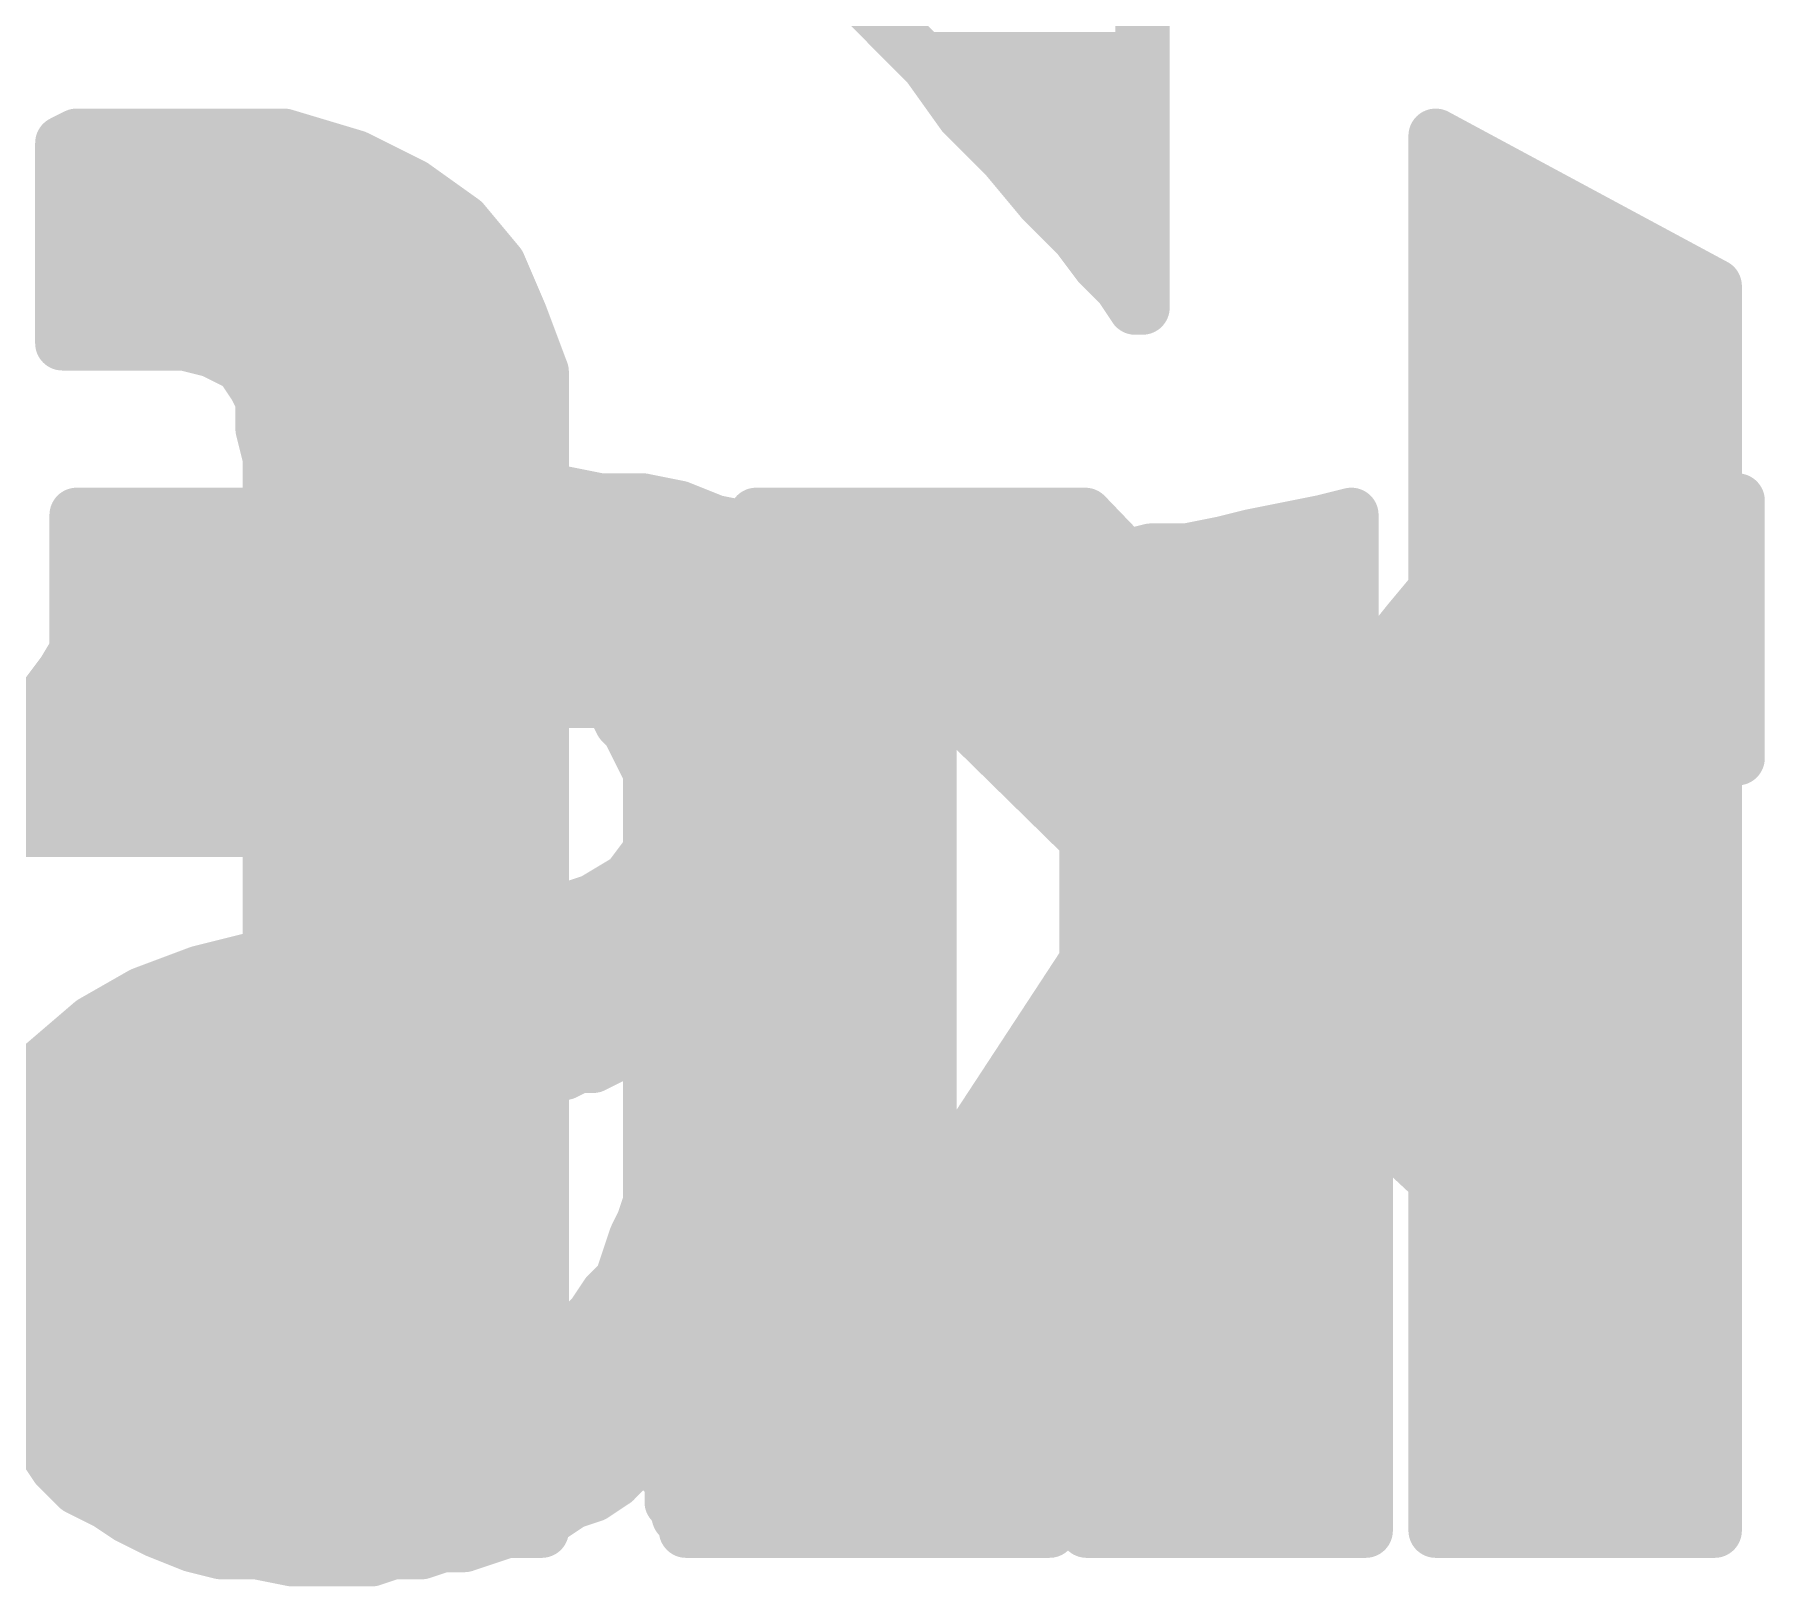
# Model space of a CAD drawing. Extents: x -41 to 66, y -21 to 32.
# Drawn here: x 10.26 to 12.672, y 20.801 to 22.971 of the extents above; entities that cross this region are included whole.
import ezdxf

# ---------------------------------------------------------------- set-up
doc = ezdxf.new("R2010")
doc.units = 0
doc.layers.add('21', color=41, linetype='CONTINUOUS')
doc.layers.add('22', color=40, linetype='CONTINUOUS')

msp = doc.modelspace()

# ---------------------------------------------------------------- linework, layer by layer
at = {"layer": '21', "const_width": 0.0762}
for points in [[(10.661, 22.309), (10.721, 22.319)], [(10.721, 22.319), (10.771, 22.329)], [(10.759, 22.3266), (11.013, 22.3266)], [(10.771, 22.329), (11.001, 22.329)], [(11.001, 22.329), (11.051, 22.319)], [(11.051, 22.319), (11.111, 22.319)], [(11.111, 22.319), (11.161, 22.309)], [(12.411, 22.309), (12.481, 22.329)], [(12.4726, 22.3266), (12.6234, 22.3266)], [(12.481, 22.329), (12.621, 22.329)], [(12.621, 22.329), (12.631, 22.319)], [(12.631, 22.319), (12.641, 22.319)], [(12.641, 22.319), (12.641, 21.959)], [(10.601, 22.289), (10.661, 22.309)], [(11.161, 22.309), (11.211, 22.289)], [(12.061, 22.289), (12.101, 22.299)], [(12.101, 22.299), (12.101, 22.029)], [(12.351, 22.289), (12.411, 22.309)], [(10.501, 22.259), (10.551, 22.279)], [(10.551, 22.279), (10.601, 22.289)], [(11.211, 22.289), (11.261, 22.279)], [(11.261, 22.279), (11.311, 22.259)], [(11.961, 22.269), (12.061, 22.289)], [(12.281, 22.249), (12.351, 22.289)], [(10.401, 22.199), (10.501, 22.259)], [(10.4867, 22.2504), (11.3225, 22.2504)], [(11.311, 22.259), (11.431, 22.169)], [(11.781, 22.239), (11.821, 22.249)], [(11.821, 22.249), (11.871, 22.249)], [(11.871, 22.249), (11.921, 22.259)], [(11.878, 22.2504), (12.101, 22.2504)], [(11.921, 22.259), (11.961, 22.269)], [(12.231, 22.209), (12.281, 22.249)], [(12.2835, 22.2504), (12.641, 22.2504)], [(11.731, 22.229), (11.781, 22.239)], [(11.731, 20.879), (11.731, 22.229)], [(10.361, 22.169), (10.401, 22.199)], [(12.181, 22.149), (12.231, 22.209)], [(10.3679, 22.1742), (11.4241, 22.1742)], [(11.731, 22.1742), (12.101, 22.1742)], [(12.202, 22.1742), (12.641, 22.1742)], [(10.331, 22.129), (10.361, 22.169)], [(11.431, 22.169), (11.461, 22.129)], [(10.301, 22.079), (10.331, 22.129)], [(11.461, 22.129), (11.481, 22.089)], [(12.141, 22.099), (12.181, 22.149)], [(10.271, 22.039), (10.301, 22.079)], [(10.3124, 22.098), (11.4765, 22.098)], [(11.481, 22.089), (11.501, 22.039)], [(11.731, 22.098), (12.101, 22.098)], [(12.101, 22.029), (12.141, 22.099)], [(12.1404, 22.098), (12.641, 22.098)], [(10.791, 22.069), (10.691, 22.019)], [(10.971, 22.069), (10.791, 22.069)], [(10.991, 22.059), (10.971, 22.069)], [(11.011, 22.059), (10.991, 22.059)], [(11.071, 22.029), (11.011, 22.059)], [(10.251, 21.979), (10.271, 22.039)], [(11.501, 22.039), (11.511, 21.989)], [(10.2653, 22.0218), (10.6966, 22.0218)], [(10.691, 22.019), (10.651, 21.979)], [(11.081, 22.009), (11.071, 22.029)], [(11.0746, 22.0218), (11.5044, 22.0218)], [(11.091, 21.999), (11.081, 22.009)], [(11.731, 22.0218), (12.641, 22.0218)], [(11.121, 21.939), (11.091, 21.999)], [(11.511, 21.989), (11.511, 21.119)], [(10.231, 21.859), (10.251, 21.979)], [(10.641, 21.959), (10.631, 21.929)], [(10.651, 21.979), (10.641, 21.959)], [(12.401, 21.959), (12.321, 21.939)], [(12.501, 21.969), (12.401, 21.959)], [(12.611, 21.969), (12.501, 21.969)], [(12.631, 21.959), (12.611, 21.969)], [(12.641, 21.959), (12.631, 21.959)], [(10.2454, 21.9456), (10.6365, 21.9456)], [(11.1177, 21.9456), (11.511, 21.9456)], [(11.121, 21.829), (11.121, 21.939)], [(11.731, 21.9456), (12.3474, 21.9456)], [(12.321, 21.939), (12.251, 21.899)], [(10.631, 21.929), (10.621, 21.909)], [(10.621, 21.909), (10.621, 21.859)], [(12.251, 21.899), (12.201, 21.839)], [(10.2327, 21.8694), (10.621, 21.8694)], [(11.121, 21.8694), (11.511, 21.8694)], [(11.731, 21.8694), (12.2263, 21.8694)], [(10.621, 21.859), (10.231, 21.859)], [(12.201, 21.839), (12.161, 21.769)], [(11.091, 21.789), (11.121, 21.829)], [(11.041, 21.759), (11.091, 21.789)], [(11.0942, 21.7932), (11.511, 21.7932)], [(11.731, 21.7932), (12.1748, 21.7932)], [(12.161, 21.769), (12.141, 21.699)], [(10.981, 21.739), (11.041, 21.759)], [(10.841, 21.709), (10.911, 21.719)], [(10.897, 21.717), (10.9115, 21.717)], [(10.911, 21.719), (10.981, 21.739)], [(10.911, 21.719), (10.961, 21.519)], [(10.961, 21.519), (10.911, 21.719)], [(10.9115, 21.717), (11.511, 21.717)], [(11.731, 21.717), (12.1461, 21.717)], [(10.661, 21.689), (10.841, 21.709)], [(12.141, 21.699), (12.121, 21.609)], [(10.491, 21.659), (10.571, 21.679)], [(10.571, 21.679), (10.661, 21.689)], [(10.741, 21.479), (10.661, 21.689)], [(10.661, 21.689), (10.741, 21.479)], [(10.411, 21.629), (10.491, 21.659)], [(10.341, 21.589), (10.411, 21.629)], [(10.4425, 21.6408), (10.6794, 21.6408)], [(10.6794, 21.6408), (10.9306, 21.6408)], [(10.9306, 21.6408), (11.511, 21.6408)], [(11.731, 21.6408), (12.1281, 21.6408)], [(12.121, 21.609), (12.121, 20.879)], [(10.271, 21.529), (10.341, 21.589)], [(10.3125, 21.5646), (10.7084, 21.5646)], [(10.7084, 21.5646), (10.9496, 21.5646)], [(10.9496, 21.5646), (11.1166, 21.5646)], [(11.081, 21.549), (11.041, 21.529)], [(11.101, 21.549), (11.081, 21.549)], [(11.121, 21.569), (11.101, 21.549)], [(11.121, 21.339), (11.121, 21.569)], [(11.121, 21.5646), (11.511, 21.5646)], [(11.731, 21.5646), (12.121, 21.5646)], [(10.231, 21.459), (10.271, 21.529)], [(11.021, 21.529), (11.001, 21.519)], [(11.041, 21.529), (11.021, 21.529)], [(10.851, 21.499), (10.821, 21.489)], [(10.891, 21.499), (10.851, 21.499)], [(10.921, 21.509), (10.891, 21.499)], [(10.941, 21.509), (10.921, 21.509)], [(10.961, 21.519), (10.941, 21.509)], [(11.001, 21.519), (10.961, 21.519)], [(10.2478, 21.4884), (10.7374, 21.4884)], [(10.741, 21.479), (10.711, 21.469)], [(10.7374, 21.4884), (10.7798, 21.4884)], [(10.761, 21.479), (10.741, 21.479)], [(10.781, 21.489), (10.761, 21.479)], [(10.821, 21.489), (10.781, 21.489)], [(11.121, 21.4884), (11.511, 21.4884)], [(11.731, 21.4884), (12.121, 21.4884)], [(10.201, 21.369), (10.231, 21.459)], [(10.691, 21.459), (10.681, 21.449)], [(10.711, 21.469), (10.691, 21.459)], [(10.641, 21.429), (10.631, 21.419)], [(10.681, 21.449), (10.641, 21.429)], [(10.2154, 21.4122), (10.6174, 21.4122)], [(10.611, 21.409), (10.581, 21.349)], [(10.631, 21.419), (10.611, 21.409)], [(11.121, 21.4122), (11.511, 21.4122)], [(11.731, 21.4122), (12.121, 21.4122)], [(10.195, 21.336), (10.581, 21.336)], [(10.581, 21.349), (10.581, 21.329)], [(11.111, 21.309), (11.121, 21.339)], [(11.12, 21.336), (11.511, 21.336)], [(11.731, 21.336), (12.121, 21.336)], [(10.581, 21.329), (10.571, 21.309)], [(10.571, 21.309), (10.571, 21.259)], [(11.101, 21.289), (11.111, 21.309)], [(11.081, 21.229), (11.101, 21.289)], [(10.1811, 21.2598), (10.571, 21.2598)], [(10.571, 21.259), (10.581, 21.229)], [(11.0913, 21.2598), (11.511, 21.2598)], [(11.731, 21.2598), (12.121, 21.2598)], [(10.581, 21.229), (10.581, 21.209)], [(11.061, 21.209), (11.081, 21.229)], [(10.581, 21.209), (10.591, 21.189)], [(10.591, 21.189), (10.601, 21.179)], [(11.041, 21.179), (11.061, 21.209)], [(10.191, 21.1836), (10.5964, 21.1836)], [(10.601, 21.179), (10.611, 21.159)], [(11.021, 21.159), (11.041, 21.179)], [(11.0441, 21.1836), (11.511, 21.1836)], [(11.731, 21.1836), (12.121, 21.1836)], [(10.611, 21.159), (10.631, 21.149)], [(10.631, 21.149), (10.641, 21.139)], [(10.641, 21.139), (10.681, 21.119)], [(10.951, 21.129), (10.991, 21.139)], [(10.991, 21.139), (11.021, 21.159)], [(10.681, 21.119), (10.701, 21.119)], [(10.701, 21.119), (10.721, 21.109)], [(10.911, 21.109), (10.951, 21.129)], [(11.511, 21.119), (11.521, 21.099)], [(10.2133, 21.1074), (10.7442, 21.1074)], [(10.721, 21.109), (10.741, 21.109)], [(10.741, 21.109), (10.761, 21.099)], [(10.761, 21.099), (10.811, 21.099)], [(10.811, 21.099), (10.861, 21.109)], [(10.853, 21.1074), (11.5168, 21.1074)], [(10.861, 21.109), (10.911, 21.109)], [(11.521, 21.099), (11.521, 21.009)], [(11.731, 21.1074), (12.121, 21.1074)], [(10.241, 21.039), (10.221, 21.069)], [(10.271, 20.999), (10.241, 21.039)], [(10.2469, 21.0312), (11.521, 21.0312)], [(11.141, 21.019), (11.121, 20.989)], [(11.141, 20.959), (11.141, 21.019)], [(11.731, 21.0312), (12.121, 21.0312)], [(10.291, 20.969), (10.271, 20.999)], [(11.521, 21.009), (11.531, 20.989)], [(10.321, 20.939), (10.291, 20.969)], [(11.091, 20.969), (11.071, 20.949)], [(11.121, 20.989), (11.091, 20.969)], [(11.531, 20.989), (11.531, 20.969)], [(11.531, 20.969), (11.541, 20.949)], [(10.305, 20.955), (11.077, 20.955)], [(11.071, 20.949), (11.041, 20.929)], [(11.151, 20.949), (11.141, 20.959)], [(11.145, 20.955), (11.538, 20.955)], [(11.151, 20.919), (11.151, 20.949)], [(11.541, 20.949), (11.541, 20.919)], [(11.731, 20.955), (12.121, 20.955)], [(10.361, 20.919), (10.321, 20.939)], [(11.041, 20.929), (11.011, 20.919)], [(10.391, 20.899), (10.361, 20.919)], [(10.431, 20.879), (10.391, 20.899)], [(10.981, 20.899), (10.861, 20.859)], [(11.011, 20.919), (10.981, 20.899)], [(11.161, 20.909), (11.151, 20.919)], [(11.161, 20.899), (11.161, 20.909)], [(11.171, 20.889), (11.161, 20.899)], [(11.541, 20.919), (11.551, 20.899)], [(11.551, 20.899), (11.561, 20.889)], [(10.481, 20.859), (10.431, 20.879)], [(10.4315, 20.8788), (10.9204, 20.8788)], [(11.171, 20.879), (11.171, 20.889)], [(11.561, 20.879), (11.171, 20.879)], [(11.561, 20.889), (11.561, 20.879)], [(12.121, 20.879), (11.731, 20.879)], [(10.521, 20.849), (10.481, 20.859)], [(10.571, 20.849), (10.521, 20.849)], [(10.621, 20.839), (10.571, 20.849)], [(10.761, 20.849), (10.731, 20.839)], [(10.801, 20.849), (10.761, 20.849)], [(10.831, 20.859), (10.801, 20.849)], [(10.861, 20.859), (10.831, 20.859)], [(10.731, 20.839), (10.621, 20.839)]]:
    msp.add_lwpolyline(points, dxfattribs=at)
at = {"layer": '21', "const_width": 0.0381}
for points in [[(10.7173, 22.3377, 1), (10.7247, 22.3003)], [(10.7241, 22.3002, 1), (10.7179, 22.3378)], [(10.759, 22.3457, 1), (10.759, 22.3076)], [(10.771, 22.3481, 1), (10.771, 22.31)], [(10.7747, 22.3103, 1), (10.7673, 22.3477)], [(11.0047, 22.3477, 1), (10.9973, 22.3103)], [(11.001, 22.31, 1), (11.001, 22.3481)], [(11.013, 22.3076, 1), (11.013, 22.3457)], [(11.051, 22.3381, 1), (11.051, 22.3)], [(11.0473, 22.3003, 1), (11.0547, 22.3377)], [(11.1147, 22.3377, 1), (11.1073, 22.3003)], [(11.111, 22.3, 1), (11.111, 22.3381)], [(12.4726, 22.3457, 1), (12.4726, 22.3076)], [(12.481, 22.3481, 1), (12.481, 22.31)], [(12.4862, 22.3107, 1), (12.4758, 22.3473)], [(12.6345, 22.3425, 1), (12.6075, 22.3155)], [(12.631, 22.3381, 1), (12.631, 22.3)], [(12.621, 22.31, 1), (12.621, 22.3481)], [(12.6601, 22.319, 1), (12.622, 22.319)], [(12.6234, 22.3076, 1), (12.6234, 22.3457)], [(12.641, 22.3, 1), (12.641, 22.3381)], [(10.6579, 22.3278, 1), (10.6641, 22.2902)], [(10.667, 22.2909, 1), (10.655, 22.3271)], [(11.1681, 22.3267, 1), (11.1539, 22.2913)], [(11.1573, 22.2903, 1), (11.1647, 22.3277)], [(12.1201, 22.299, 1), (12.082, 22.299)], [(12.1056, 22.2805, 1), (12.0964, 22.3175)], [(12.4058, 22.3273, 1), (12.4162, 22.2907)], [(12.417, 22.2909, 1), (12.405, 22.3271)], [(12.6175, 22.3055, 1), (12.6445, 22.3325)], [(10.5473, 22.2977, 1), (10.5547, 22.2603)], [(10.5581, 22.2613, 1), (10.5439, 22.2967)], [(10.595, 22.3071, 1), (10.607, 22.2709)], [(10.6047, 22.2703, 1), (10.5973, 22.3077)], [(11.2147, 22.3077, 1), (11.2073, 22.2703)], [(11.2039, 22.2713, 1), (11.2181, 22.3067)], [(11.2681, 22.2967, 1), (11.2539, 22.2613)], [(11.2573, 22.2603, 1), (11.2647, 22.2977)], [(12.0564, 22.3075, 1), (12.0656, 22.2705)], [(12.0647, 22.2703, 1), (12.0573, 22.3077)], [(12.345, 22.3071, 1), (12.357, 22.2709)], [(12.3605, 22.2725, 1), (12.3415, 22.3055)], [(10.4867, 22.2695, 1), (10.4867, 22.2314)], [(10.4939, 22.2767, 1), (10.5081, 22.2413)], [(10.5108, 22.2427, 1), (10.4912, 22.2753)], [(11.3224, 22.2742, 1), (11.2996, 22.2438)], [(11.3039, 22.2413, 1), (11.3181, 22.2767)], [(11.3225, 22.2314, 1), (11.3225, 22.2695)], [(11.821, 22.2681, 1), (11.821, 22.23)], [(11.8256, 22.2305, 1), (11.8164, 22.2675)], [(11.8673, 22.2677, 1), (11.8747, 22.2303)], [(11.878, 22.2695, 1), (11.878, 22.2314)], [(11.871, 22.23, 1), (11.871, 22.2681)], [(11.9164, 22.2775, 1), (11.9256, 22.2405)], [(11.9247, 22.2403, 1), (11.9173, 22.2777)], [(11.9573, 22.2877, 1), (11.9647, 22.2503)], [(11.9656, 22.2505, 1), (11.9564, 22.2875)], [(12.101, 22.2314, 1), (12.101, 22.2695)], [(12.2715, 22.2655, 1), (12.2905, 22.2325)], [(12.2835, 22.2695, 1), (12.2835, 22.2314)], [(12.2929, 22.2341, 1), (12.2691, 22.2639)], [(12.641, 22.2314, 1), (12.641, 22.2695)], [(11.75, 22.229, 1), (11.7119, 22.229)], [(11.7273, 22.2477, 1), (11.7347, 22.2103)], [(11.7764, 22.2575, 1), (11.7856, 22.2205)], [(11.7847, 22.2203, 1), (11.7773, 22.2577)], [(10.4124, 22.1838, 1), (10.3896, 22.2142)], [(12.2191, 22.2239, 1), (12.2429, 22.1941)], [(12.2456, 22.1968, 1), (12.2164, 22.2212)], [(10.3679, 22.1933, 1), (10.3679, 22.1552)], [(10.3912, 22.2153, 1), (10.4108, 22.1827)], [(11.4241, 22.1552, 1), (11.4241, 22.1933)], [(11.731, 22.1933, 1), (11.731, 22.1552)], [(12.101, 22.1552, 1), (12.101, 22.1933)], [(12.202, 22.1933, 1), (12.202, 22.1552)], [(12.641, 22.1552, 1), (12.641, 22.1933)], [(10.3496, 22.1842, 1), (10.3724, 22.1538)], [(10.3762, 22.1576, 1), (10.3458, 22.1804)], [(11.4462, 22.1804, 1), (11.4158, 22.1576)], [(11.4196, 22.1538, 1), (11.4424, 22.1842)], [(10.3473, 22.1192, 1), (10.3147, 22.1388)], [(11.478, 22.1375, 1), (11.444, 22.1205)], [(12.1664, 22.1612, 1), (12.1956, 22.1368)], [(12.1959, 22.1371, 1), (12.1661, 22.1609)], [(10.3158, 22.1404, 1), (10.3462, 22.1176)], [(11.4458, 22.1176, 1), (11.4762, 22.1404)], [(10.3162, 22.0676, 1), (10.2858, 22.0904)], [(10.3124, 22.1171, 1), (10.3124, 22.079)], [(11.4987, 22.0961, 1), (11.4633, 22.0819)], [(11.464, 22.0805, 1), (11.498, 22.0975)], [(11.4765, 22.079, 1), (11.4765, 22.1171)], [(11.731, 22.1171, 1), (11.731, 22.079)], [(12.101, 22.079, 1), (12.101, 22.1171)], [(12.1404, 22.1171, 1), (12.1404, 22.079)], [(12.1261, 22.1109, 1), (12.1559, 22.0871)], [(12.1575, 22.0895, 1), (12.1245, 22.1085)], [(12.641, 22.079, 1), (12.641, 22.1171)], [(10.2847, 22.0888, 1), (10.3173, 22.0692)], [(10.791, 22.0881, 1), (10.791, 22.05)], [(10.7995, 22.052, 1), (10.7825, 22.086)], [(10.9795, 22.086, 1), (10.9625, 22.052)], [(10.971, 22.05, 1), (10.971, 22.0881)], [(10.991, 22.0781, 1), (10.991, 22.04)], [(10.9825, 22.042, 1), (10.9995, 22.076)], [(11.0195, 22.076, 1), (11.0025, 22.042)], [(11.011, 22.04, 1), (11.011, 22.0781)], [(10.2558, 22.0504, 1), (10.2862, 22.0276)], [(10.2891, 22.033, 1), (10.2529, 22.045)], [(11.5197, 22.0427, 1), (11.4823, 22.0353)], [(10.2653, 22.0409, 1), (10.2653, 22.0028)], [(10.6825, 22.036, 1), (10.6995, 22.002)], [(10.7045, 22.0055, 1), (10.6775, 22.0325)], [(10.6966, 22.0028, 1), (10.6966, 22.0409)], [(11.088, 22.0375, 1), (11.054, 22.0205)], [(11.0746, 22.0409, 1), (11.0746, 22.0028)], [(11.0945, 22.0225, 1), (11.0675, 21.9955)], [(11.0625, 22.012, 1), (11.0795, 22.046)], [(11.4833, 22.0319, 1), (11.5187, 22.0461)], [(11.5044, 22.0028, 1), (11.5044, 22.0409)], [(11.731, 22.0409, 1), (11.731, 22.0028)], [(12.0845, 22.0385, 1), (12.1175, 22.0195)], [(12.082, 22.029, 1), (12.1201, 22.029)], [(12.641, 22.0028, 1), (12.641, 22.0409)], [(11.064, 22.0005, 1), (11.098, 22.0175)], [(11.108, 22.0075, 1), (11.074, 21.9905)], [(11.0775, 21.9855, 1), (11.1045, 22.0125)], [(11.5301, 21.989, 1), (11.492, 21.989)], [(10.2329, 21.985, 1), (10.2691, 21.973)], [(10.2698, 21.9759, 1), (10.2322, 21.9821)], [(10.6591, 21.953, 1), (10.6229, 21.965)], [(10.6375, 21.9925, 1), (10.6645, 21.9655)], [(10.668, 21.9705, 1), (10.634, 21.9875)], [(11.4923, 21.9853, 1), (11.5297, 21.9927)], [(12.3991, 21.978, 1), (12.4029, 21.94)], [(12.4056, 21.9405, 1), (12.3964, 21.9775)], [(12.501, 21.9881, 1), (12.501, 21.95)], [(12.5029, 21.95, 1), (12.4991, 21.988)], [(12.6195, 21.986, 1), (12.6025, 21.952)], [(12.611, 21.95, 1), (12.611, 21.9881)], [(12.631, 21.978, 1), (12.631, 21.9399)], [(12.6225, 21.942, 1), (12.6395, 21.976)], [(12.641, 21.9399, 1), (12.641, 21.978)], [(10.2454, 21.9647, 1), (10.2454, 21.9266)], [(10.624, 21.9675, 1), (10.658, 21.9505)], [(10.6365, 21.9266, 1), (10.6365, 21.9647)], [(11.1177, 21.9647, 1), (11.1177, 21.9266)], [(11.1401, 21.939, 1), (11.102, 21.939)], [(11.511, 21.9266, 1), (11.511, 21.9647)], [(11.731, 21.9647, 1), (11.731, 21.9266)], [(12.3164, 21.9575, 1), (12.3256, 21.9205)], [(12.3305, 21.9225, 1), (12.3115, 21.9555)], [(12.3474, 21.9266, 1), (12.3474, 21.9647)], [(12.622, 21.959, 1), (12.6601, 21.959)], [(10.6401, 21.909, 1), (10.602, 21.909)], [(10.6129, 21.935, 1), (10.6491, 21.923)], [(10.648, 21.9205, 1), (10.614, 21.9375)], [(11.104, 21.9305, 1), (11.138, 21.9475)], [(10.604, 21.9175, 1), (10.638, 21.9005)], [(12.2415, 21.9155, 1), (12.2605, 21.8825)], [(12.2656, 21.8868, 1), (12.2364, 21.9112)], [(10.621, 21.8504, 1), (10.621, 21.8885)], [(11.121, 21.8885, 1), (11.121, 21.8504)], [(11.511, 21.8504, 1), (11.511, 21.8885)], [(11.731, 21.8885, 1), (11.731, 21.8504)], [(12.2263, 21.8504, 1), (12.2263, 21.8885)], [(10.2122, 21.8621, 1), (10.2498, 21.8559)], [(10.602, 21.859, 1), (10.6401, 21.859)], [(10.621, 21.84, 1), (10.621, 21.8781)], [(12.2175, 21.8295, 1), (12.1845, 21.8485)], [(11.1362, 21.8176, 1), (11.1058, 21.8404)], [(12.1864, 21.8512, 1), (12.2156, 21.8268)], [(11.0942, 21.8123, 1), (11.0942, 21.7742)], [(11.1008, 21.7727, 1), (11.0812, 21.8053)], [(11.102, 21.829, 1), (11.1401, 21.829)], [(11.511, 21.7742, 1), (11.511, 21.8123)], [(11.731, 21.8123, 1), (11.731, 21.7742)], [(12.1748, 21.7742, 1), (12.1748, 21.8123)], [(11.0758, 21.8004, 1), (11.1062, 21.7776)], [(12.1793, 21.7638, 1), (12.1427, 21.7742)], [(11.0312, 21.7753, 1), (11.0508, 21.7427)], [(11.047, 21.7409, 1), (11.035, 21.7771)], [(12.1445, 21.7785, 1), (12.1775, 21.7595)], [(10.897, 21.7361, 1), (10.897, 21.698)], [(10.9295, 21.7236, 1), (10.8925, 21.7144)], [(10.9295, 21.7236, 1), (10.8925, 21.7144)], [(10.9058, 21.7373, 1), (10.9162, 21.7007)], [(10.9115, 21.7361, 1), (10.9115, 21.698)], [(10.9137, 21.7001, 1), (10.9083, 21.7379)], [(10.9115, 21.698, 1), (10.9115, 21.7361)], [(10.975, 21.7571, 1), (10.987, 21.7209)], [(10.9862, 21.7207, 1), (10.9758, 21.7573)], [(11.511, 21.698, 1), (11.511, 21.7361)], [(11.731, 21.7361, 1), (11.731, 21.698)], [(12.1461, 21.698, 1), (12.1461, 21.7361)], [(10.8383, 21.7279, 1), (10.8437, 21.6901)], [(10.8431, 21.6901, 1), (10.8389, 21.7279)], [(12.1596, 21.6949, 1), (12.1224, 21.7031)], [(10.5689, 21.6979, 1), (10.5731, 21.6601)], [(10.5756, 21.6605, 1), (10.5664, 21.6975)], [(10.6788, 21.6958, 1), (10.6432, 21.6822)], [(10.6788, 21.6958, 1), (10.6432, 21.6822)], [(10.6589, 21.7079, 1), (10.6631, 21.6701)], [(10.6631, 21.6701, 1), (10.6589, 21.7079)], [(12.1227, 21.7042, 1), (12.1593, 21.6938)], [(10.4864, 21.6775, 1), (10.4956, 21.6405)], [(10.4977, 21.6412, 1), (10.4843, 21.6768)], [(10.4043, 21.6468, 1), (10.4177, 21.6112)], [(10.4205, 21.6125, 1), (10.4015, 21.6455)], [(10.4425, 21.6599, 1), (10.4425, 21.6218)], [(10.6794, 21.6599, 1), (10.6794, 21.6218)], [(10.6794, 21.6218, 1), (10.6794, 21.6599)], [(10.9306, 21.6599, 1), (10.9306, 21.6218)], [(10.9306, 21.6218, 1), (10.9306, 21.6599)], [(11.511, 21.6218, 1), (11.511, 21.6599)], [(11.731, 21.6599, 1), (11.731, 21.6218)], [(12.1281, 21.6218, 1), (12.1281, 21.6599)], [(12.1401, 21.609, 1), (12.102, 21.609)], [(10.3315, 21.6055, 1), (10.3505, 21.5725)], [(10.3534, 21.5745, 1), (10.3286, 21.6035)], [(12.1024, 21.6131, 1), (12.1396, 21.6049)], [(10.3125, 21.5837, 1), (10.3125, 21.5456)], [(10.7084, 21.5837, 1), (10.7084, 21.5456)], [(10.7084, 21.5456, 1), (10.7084, 21.5837)], [(10.9496, 21.5837, 1), (10.9496, 21.5456)], [(10.9496, 21.5456, 1), (10.9496, 21.5837)], [(11.081, 21.568, 1), (11.081, 21.5299)], [(11.0895, 21.532, 1), (11.0725, 21.566)], [(11.101, 21.5299, 1), (11.101, 21.568)], [(11.121, 21.5837, 1), (11.121, 21.5456)], [(11.1401, 21.569, 1), (11.102, 21.569)], [(11.1345, 21.5555, 1), (11.1075, 21.5825)], [(11.1166, 21.5456, 1), (11.1166, 21.5837)], [(11.511, 21.5456, 1), (11.511, 21.5837)], [(11.731, 21.5837, 1), (11.731, 21.5456)], [(12.121, 21.5456, 1), (12.121, 21.5837)], [(10.2586, 21.5435, 1), (10.2834, 21.5145)], [(10.2875, 21.5195, 1), (10.2545, 21.5385)], [(11.021, 21.548, 1), (11.021, 21.5099)], [(11.0295, 21.512, 1), (11.0125, 21.546)], [(11.0325, 21.546, 1), (11.0495, 21.512)], [(11.041, 21.5099, 1), (11.041, 21.548)], [(11.0875, 21.5625, 1), (11.1145, 21.5355)], [(10.851, 21.5181, 1), (10.851, 21.48)], [(10.857, 21.4809, 1), (10.845, 21.5171)], [(10.891, 21.48, 1), (10.891, 21.5181)], [(10.921, 21.5281, 1), (10.921, 21.49)], [(10.927, 21.4909, 1), (10.915, 21.5271)], [(10.9325, 21.526, 1), (10.9495, 21.492)], [(10.941, 21.49, 1), (10.941, 21.5281)], [(10.961, 21.5381, 1), (10.961, 21.5)], [(10.9425, 21.5144, 1), (10.9795, 21.5236)], [(10.9425, 21.5144, 1), (10.9795, 21.5236)], [(10.9695, 21.502, 1), (10.9525, 21.536)], [(10.9925, 21.536, 1), (11.0095, 21.502)], [(11.001, 21.5, 1), (11.001, 21.5381)], [(10.2478, 21.5075, 1), (10.2478, 21.4694)], [(10.7374, 21.5075, 1), (10.7374, 21.4694)], [(10.741, 21.4981, 1), (10.741, 21.46)], [(10.747, 21.4609, 1), (10.735, 21.4971)], [(10.7374, 21.4694, 1), (10.7374, 21.5075)], [(10.7525, 21.496, 1), (10.7695, 21.462)], [(10.761, 21.46, 1), (10.761, 21.4981)], [(10.781, 21.5081, 1), (10.781, 21.47)], [(10.7895, 21.472, 1), (10.7725, 21.506)], [(10.7798, 21.4694, 1), (10.7798, 21.5075)], [(10.815, 21.5071, 1), (10.827, 21.4709)], [(10.821, 21.47, 1), (10.821, 21.5081)], [(10.885, 21.5171, 1), (10.897, 21.4809)], [(11.121, 21.5075, 1), (11.121, 21.4694)], [(11.511, 21.4694, 1), (11.511, 21.5075)], [(11.731, 21.5075, 1), (11.731, 21.4694)], [(12.121, 21.4694, 1), (12.121, 21.5075)], [(10.2491, 21.453, 1), (10.2129, 21.465)], [(10.6825, 21.476, 1), (10.6995, 21.442)], [(10.7045, 21.4455, 1), (10.6775, 21.4725)], [(10.705, 21.4871, 1), (10.717, 21.4509)], [(10.7195, 21.452, 1), (10.7025, 21.486)], [(10.7232, 21.4722, 1), (10.7588, 21.4858)], [(10.7232, 21.4722, 1), (10.7588, 21.4858)], [(10.2145, 21.4685, 1), (10.2475, 21.4495)], [(10.6325, 21.446, 1), (10.6495, 21.412)], [(10.6545, 21.4155, 1), (10.6275, 21.4425)], [(10.6675, 21.4625, 1), (10.6945, 21.4355)], [(10.6895, 21.432, 1), (10.6725, 21.466)], [(10.6025, 21.426, 1), (10.6195, 21.392)], [(10.628, 21.4005, 1), (10.594, 21.4175)], [(10.6175, 21.4325, 1), (10.6445, 21.4055)], [(10.6174, 21.3932, 1), (10.6174, 21.4313)], [(10.6395, 21.402, 1), (10.6225, 21.436)], [(11.121, 21.4313, 1), (11.121, 21.3932)], [(11.511, 21.3932, 1), (11.511, 21.4313)], [(11.731, 21.4313, 1), (11.731, 21.3932)], [(12.121, 21.3932, 1), (12.121, 21.4313)], [(10.6001, 21.349, 1), (10.562, 21.349)], [(10.564, 21.3575, 1), (10.598, 21.3405)], [(10.581, 21.317, 1), (10.581, 21.3551)], [(11.12, 21.3551, 1), (11.12, 21.317)], [(11.1391, 21.333, 1), (11.1029, 21.345)], [(11.511, 21.317, 1), (11.511, 21.3551)], [(11.731, 21.3551, 1), (11.731, 21.317)], [(12.121, 21.317, 1), (12.121, 21.3551)], [(10.59, 21.309, 1), (10.5519, 21.309)], [(10.562, 21.329, 1), (10.6001, 21.329)], [(10.598, 21.3205, 1), (10.564, 21.3375)], [(11.128, 21.3005, 1), (11.094, 21.3175)], [(11.102, 21.339, 1), (11.1401, 21.339)], [(10.554, 21.3175, 1), (10.588, 21.3005)], [(11.1191, 21.283, 1), (11.0829, 21.295)], [(11.0929, 21.315, 1), (11.1291, 21.303)], [(10.5891, 21.265, 1), (10.5529, 21.253)], [(10.571, 21.2408, 1), (10.571, 21.2789)], [(11.0913, 21.2789, 1), (11.0913, 21.2408)], [(11.084, 21.2975, 1), (11.118, 21.2805)], [(11.511, 21.2408, 1), (11.511, 21.2789)], [(11.731, 21.2789, 1), (11.731, 21.2408)], [(12.121, 21.2408, 1), (12.121, 21.2789)], [(10.5519, 21.259, 1), (10.59, 21.259)], [(10.6001, 21.229, 1), (10.562, 21.229)], [(10.5629, 21.223, 1), (10.5991, 21.235)], [(11.0629, 21.235, 1), (11.0991, 21.223)], [(11.0945, 21.2155, 1), (11.0675, 21.2425)], [(10.598, 21.2175, 1), (10.564, 21.2005)], [(10.562, 21.209, 1), (10.6001, 21.209)], [(10.6045, 21.2025, 1), (10.5775, 21.1755)], [(11.0475, 21.2225, 1), (11.0745, 21.1955)], [(11.0769, 21.1984, 1), (11.0451, 21.2196)], [(10.574, 21.1805, 1), (10.608, 21.1975)], [(10.618, 21.1875, 1), (10.584, 21.1705)], [(10.5875, 21.1655, 1), (10.6145, 21.1925)], [(10.5964, 21.1646, 1), (10.5964, 21.2027)], [(11.0251, 21.1896, 1), (11.0569, 21.1684)], [(11.0441, 21.2027, 1), (11.0441, 21.1646)], [(11.0545, 21.1655, 1), (11.0275, 21.1925)], [(11.511, 21.1646, 1), (11.511, 21.2027)], [(11.731, 21.2027, 1), (11.731, 21.1646)], [(12.121, 21.1646, 1), (12.121, 21.2027)], [(10.6195, 21.176, 1), (10.6025, 21.142)], [(10.594, 21.1505, 1), (10.628, 21.1675)], [(10.6445, 21.1625, 1), (10.6175, 21.1355)], [(10.6495, 21.156, 1), (10.6325, 21.122)], [(10.6225, 21.132, 1), (10.6395, 21.166)], [(10.9956, 21.1205, 1), (10.9864, 21.1575)], [(11.0075, 21.1725, 1), (11.0345, 21.1455)], [(11.0316, 21.1431, 1), (11.0104, 21.1749)], [(10.6275, 21.1255, 1), (10.6545, 21.1525)], [(10.681, 21.138, 1), (10.681, 21.0999)], [(10.6725, 21.102, 1), (10.6895, 21.136)], [(10.7095, 21.136, 1), (10.6925, 21.102)], [(10.701, 21.0999, 1), (10.701, 21.138)], [(10.9464, 21.1475, 1), (10.9556, 21.1105)], [(10.9595, 21.112, 1), (10.9425, 21.146)], [(10.9804, 21.1549, 1), (11.0016, 21.1231)], [(11.528, 21.1275, 1), (11.494, 21.1105)], [(10.721, 21.1281, 1), (10.721, 21.09)], [(10.7125, 21.092, 1), (10.7295, 21.126)], [(10.7495, 21.126, 1), (10.7325, 21.092)], [(10.741, 21.09, 1), (10.741, 21.1281)], [(10.761, 21.1181, 1), (10.761, 21.08)], [(10.7442, 21.0884, 1), (10.7442, 21.1265)], [(10.7525, 21.082, 1), (10.7695, 21.116)], [(10.8073, 21.1177, 1), (10.8147, 21.0803)], [(10.811, 21.08, 1), (10.811, 21.1181)], [(10.853, 21.1265, 1), (10.853, 21.0884)], [(10.861, 21.1281, 1), (10.861, 21.09)], [(10.8647, 21.0903, 1), (10.8573, 21.1277)], [(10.9025, 21.126, 1), (10.9195, 21.092)], [(10.911, 21.09, 1), (10.911, 21.1281)], [(11.492, 21.119, 1), (11.5301, 21.119)], [(11.5401, 21.099, 1), (11.502, 21.099)], [(11.5168, 21.0884, 1), (11.5168, 21.1265)], [(11.731, 21.1265, 1), (11.731, 21.0884)], [(12.121, 21.0884, 1), (12.121, 21.1265)], [(11.504, 21.0905, 1), (11.538, 21.1075)], [(10.2562, 21.0504, 1), (10.2258, 21.0276)], [(10.2251, 21.0284, 1), (10.2569, 21.0496)], [(10.2469, 21.0503, 1), (10.2469, 21.0122)], [(11.1601, 21.019, 1), (11.122, 21.019)], [(11.1569, 21.0084, 1), (11.1251, 21.0296)], [(11.521, 21.0122, 1), (11.521, 21.0503)], [(11.731, 21.0503, 1), (11.731, 21.0122)], [(12.121, 21.0122, 1), (12.121, 21.0503)], [(10.2869, 21.0096, 1), (10.2551, 20.9884)], [(11.538, 21.0175, 1), (11.504, 21.0005)], [(10.2558, 20.9876, 1), (10.2862, 21.0104)], [(10.3045, 20.9825, 1), (10.2775, 20.9555)], [(11.1045, 20.9555, 1), (11.0775, 20.9825)], [(11.1051, 20.9996, 1), (11.1369, 20.9784)], [(11.1316, 20.9731, 1), (11.1104, 21.0049)], [(11.502, 21.009, 1), (11.5401, 21.009)], [(11.548, 20.9775, 1), (11.514, 20.9605)], [(11.5501, 20.989, 1), (11.512, 20.989)], [(11.514, 20.9805, 1), (11.548, 20.9975)], [(10.2751, 20.9584, 1), (10.3069, 20.9796)], [(10.305, 20.9741, 1), (10.305, 20.936)], [(11.0816, 20.9331, 1), (11.0604, 20.9649)], [(11.0804, 20.9849, 1), (11.1016, 20.9531)], [(11.077, 20.936, 1), (11.077, 20.9741)], [(11.1545, 20.9725, 1), (11.1275, 20.9455)], [(11.145, 20.9741, 1), (11.145, 20.936)], [(11.17, 20.949, 1), (11.1319, 20.949)], [(11.512, 20.969, 1), (11.5501, 20.969)], [(11.5601, 20.949, 1), (11.522, 20.949)], [(11.538, 20.936, 1), (11.538, 20.9741)], [(11.731, 20.9741, 1), (11.731, 20.936)], [(12.121, 20.936, 1), (12.121, 20.9741)], [(10.3295, 20.956, 1), (10.3125, 20.922)], [(10.3075, 20.9255, 1), (10.3345, 20.9525)], [(11.0304, 20.9449, 1), (11.0516, 20.9131)], [(11.047, 20.9109, 1), (11.035, 20.9471)], [(11.0575, 20.9625, 1), (11.0845, 20.9355)], [(11.122, 20.959, 1), (11.1601, 20.959)], [(11.1375, 20.9355, 1), (11.1645, 20.9625)], [(11.524, 20.9405, 1), (11.558, 20.9575)], [(10.3716, 20.9349, 1), (10.3504, 20.9031)], [(10.3525, 20.902, 1), (10.3695, 20.936)], [(10.3995, 20.916, 1), (10.3825, 20.882)], [(10.3804, 20.8831, 1), (10.4016, 20.9149)], [(10.9704, 20.9149, 1), (10.9916, 20.8831)], [(10.987, 20.8809, 1), (10.975, 20.9171)], [(11.005, 20.9371, 1), (11.017, 20.9009)], [(11.0216, 20.9031, 1), (11.0004, 20.9349)], [(11.1319, 20.919, 1), (11.17, 20.919)], [(11.1645, 20.9325, 1), (11.1375, 20.9055)], [(11.1801, 20.909, 1), (11.142, 20.909)], [(11.1745, 20.9125, 1), (11.1475, 20.8855)], [(11.1475, 20.8955, 1), (11.1745, 20.9225)], [(11.558, 20.9275, 1), (11.524, 20.9105)], [(11.522, 20.919, 1), (11.5601, 20.919)], [(11.5645, 20.9125, 1), (11.5375, 20.8855)], [(10.4381, 20.8967, 1), (10.4239, 20.8613)], [(10.4315, 20.8979, 1), (10.4315, 20.8598)], [(10.4225, 20.862, 1), (10.4395, 20.896)], [(10.9204, 20.8598, 1), (10.9204, 20.8979)], [(11.142, 20.899, 1), (11.1801, 20.899)], [(11.1901, 20.889, 1), (11.152, 20.889)], [(11.171, 20.8981, 1), (11.171, 20.86)], [(11.1575, 20.8755, 1), (11.1845, 20.9025)], [(11.534, 20.8905, 1), (11.568, 20.9075)], [(11.58, 20.889, 1), (11.5419, 20.889)], [(11.5475, 20.8755, 1), (11.5745, 20.9025)], [(11.561, 20.86, 1), (11.561, 20.8981)], [(11.731, 20.8981, 1), (11.731, 20.86)], [(12.121, 20.86, 1), (12.121, 20.8981)], [(10.4856, 20.8775, 1), (10.4764, 20.8405)], [(10.4739, 20.8413, 1), (10.4881, 20.8767)], [(10.521, 20.8681, 1), (10.521, 20.83)], [(10.5164, 20.8305, 1), (10.5256, 20.8675)], [(10.5747, 20.8677, 1), (10.5673, 20.8303)], [(10.571, 20.83, 1), (10.571, 20.8681)], [(10.761, 20.8681, 1), (10.761, 20.83)], [(10.767, 20.8309, 1), (10.755, 20.8671)], [(10.795, 20.8671, 1), (10.807, 20.8309)], [(10.801, 20.83, 1), (10.801, 20.8681)], [(10.831, 20.8781, 1), (10.831, 20.84)], [(10.837, 20.8409, 1), (10.825, 20.8771)], [(10.855, 20.8771, 1), (10.867, 20.8409)], [(10.861, 20.84, 1), (10.861, 20.8781)], [(11.152, 20.879, 1), (11.1901, 20.879)], [(11.5419, 20.879, 1), (11.58, 20.879)], [(11.7119, 20.879, 1), (11.75, 20.879)], [(12.102, 20.879, 1), (12.1401, 20.879)], [(10.621, 20.8581, 1), (10.621, 20.82)], [(10.6173, 20.8203, 1), (10.6247, 20.8577)], [(10.725, 20.8571, 1), (10.737, 20.8209)], [(10.731, 20.82, 1), (10.731, 20.8581)]]:
    msp.add_lwpolyline(points, format="xyb", dxfattribs=at)
at = {"layer": '22', "const_width": 0.0762}
for points in [[(11.809, 23.869), (11.809, 22.589)], [(11.509, 22.929), (11.379, 23.059)], [(11.5018, 22.9362), (11.809, 22.9362)], [(11.559, 22.859), (11.509, 22.929)], [(11.5583, 22.86), (11.809, 22.86)], [(11.619, 22.799), (11.559, 22.859)], [(10.319, 22.829), (10.299, 22.819)], [(10.609, 22.829), (10.319, 22.829)], [(10.709, 22.799), (10.609, 22.829)], [(12.609, 22.619), (12.219, 22.829)], [(12.219, 22.829), (12.219, 21.789)], [(10.299, 22.819), (10.299, 22.539)], [(10.299, 22.7838), (10.7394, 22.7838)], [(10.789, 22.759), (10.709, 22.799)], [(11.669, 22.739), (11.619, 22.799)], [(11.6317, 22.7838), (11.809, 22.7838)], [(12.219, 22.7838), (12.3029, 22.7838)], [(10.859, 22.709), (10.789, 22.759)], [(11.719, 22.689), (11.669, 22.739)], [(10.299, 22.7076), (10.8602, 22.7076)], [(10.909, 22.649), (10.859, 22.709)], [(11.7004, 22.7076), (11.809, 22.7076)], [(12.219, 22.7076), (12.4445, 22.7076)], [(11.749, 22.649), (11.719, 22.689)], [(10.939, 22.579), (10.909, 22.649)], [(11.779, 22.619), (11.749, 22.649)], [(10.299, 22.6314), (10.9165, 22.6314)], [(11.7666, 22.6314), (11.809, 22.6314)], [(11.799, 22.589), (11.779, 22.619)], [(12.219, 22.6314), (12.586, 22.6314)], [(12.609, 20.879), (12.609, 22.619)], [(11.809, 22.589), (11.799, 22.589)], [(10.969, 22.499), (10.939, 22.579)], [(10.299, 22.5552), (10.9479, 22.5552)], [(10.299, 22.539), (10.469, 22.539)], [(10.469, 22.539), (10.509, 22.529)], [(12.219, 22.5552), (12.609, 22.5552)], [(10.509, 22.529), (10.549, 22.509)], [(10.549, 22.509), (10.569, 22.479)], [(10.969, 22.299), (10.969, 22.499)], [(10.569, 22.479), (10.579, 22.459)], [(10.569, 22.479), (10.969, 22.479)], [(12.219, 22.479), (12.609, 22.479)], [(10.579, 22.459), (10.579, 22.419)], [(10.579, 22.419), (10.589, 22.379)], [(10.5831, 22.4028), (10.969, 22.4028)], [(12.219, 22.4028), (12.609, 22.4028)], [(10.589, 22.379), (10.589, 22.299)], [(10.589, 22.3266), (10.969, 22.3266)], [(12.219, 22.3266), (12.609, 22.3266)], [(10.589, 22.299), (10.319, 22.299)], [(10.319, 22.299), (10.319, 22.039)], [(11.089, 22.299), (10.969, 22.299)], [(11.119, 22.259), (11.089, 22.299)], [(11.729, 22.299), (11.269, 22.299)], [(11.269, 22.299), (11.799, 21.779)], [(12.219, 21.789), (11.729, 22.299)], [(10.319, 22.2504), (11.1305, 22.2504)], [(11.159, 22.229), (11.119, 22.259)], [(11.3185, 22.2504), (11.7757, 22.2504)], [(12.219, 22.2504), (12.609, 22.2504)], [(11.319, 22.069), (11.159, 22.229)], [(10.319, 22.1742), (11.2138, 22.1742)], [(11.3962, 22.1742), (11.8489, 22.1742)], [(12.219, 22.1742), (12.609, 22.1742)], [(10.319, 22.098), (11.29, 22.098)], [(11.4739, 22.098), (11.9221, 22.098)], [(12.219, 22.098), (12.609, 22.098)], [(11.359, 22.039), (11.319, 22.069)], [(10.319, 22.039), (10.589, 22.039)], [(10.589, 22.039), (10.589, 20.879)], [(10.969, 22.039), (11.359, 22.039)], [(10.969, 20.879), (10.969, 22.039)], [(10.589, 22.0218), (10.969, 22.0218)], [(11.5515, 22.0218), (11.9953, 22.0218)], [(12.219, 22.0218), (12.609, 22.0218)], [(10.589, 21.9456), (10.969, 21.9456)], [(11.6292, 21.9456), (12.0685, 21.9456)], [(12.219, 21.9456), (12.609, 21.9456)], [(10.589, 21.8694), (10.969, 21.8694)], [(11.7069, 21.8694), (12.1418, 21.8694)], [(12.219, 21.8694), (12.609, 21.8694)], [(10.589, 21.7932), (10.969, 21.7932)], [(11.7845, 21.7932), (12.215, 21.7932)], [(12.219, 21.7932), (12.609, 21.7932)], [(11.799, 21.779), (11.209, 20.879)], [(10.589, 21.717), (10.969, 21.717)], [(11.7584, 21.717), (12.609, 21.717)], [(10.589, 21.6408), (10.969, 21.6408)], [(11.7084, 21.6408), (12.609, 21.6408)], [(10.589, 21.5646), (10.969, 21.5646)], [(11.6585, 21.5646), (12.609, 21.5646)], [(11.679, 20.879), (12.069, 21.509)], [(12.069, 21.509), (12.219, 21.369)], [(10.589, 21.4884), (10.969, 21.4884)], [(11.6085, 21.4884), (12.0562, 21.4884)], [(12.0911, 21.4884), (12.609, 21.4884)], [(10.589, 21.4122), (10.969, 21.4122)], [(11.5585, 21.4122), (12.0091, 21.4122)], [(12.1727, 21.4122), (12.609, 21.4122)], [(12.219, 21.369), (12.219, 20.879)], [(10.589, 21.336), (10.969, 21.336)], [(11.5086, 21.336), (11.9619, 21.336)], [(12.219, 21.336), (12.609, 21.336)], [(10.589, 21.2598), (10.969, 21.2598)], [(11.4586, 21.2598), (11.9147, 21.2598)], [(12.219, 21.2598), (12.609, 21.2598)], [(10.589, 21.1836), (10.969, 21.1836)], [(11.4087, 21.1836), (11.8676, 21.1836)], [(12.219, 21.1836), (12.609, 21.1836)], [(10.589, 21.1074), (10.969, 21.1074)], [(11.3587, 21.1074), (11.8204, 21.1074)], [(12.219, 21.1074), (12.609, 21.1074)], [(10.589, 21.0312), (10.969, 21.0312)], [(11.3088, 21.0312), (11.7732, 21.0312)], [(12.219, 21.0312), (12.609, 21.0312)], [(10.589, 20.955), (10.969, 20.955)], [(11.2588, 20.955), (11.726, 20.955)], [(12.219, 20.955), (12.609, 20.955)], [(10.589, 20.879), (10.969, 20.879)], [(11.209, 20.879), (11.679, 20.879)], [(12.219, 20.879), (12.609, 20.879)]]:
    msp.add_lwpolyline(points, dxfattribs=at)
at = {"layer": '22', "const_width": 0.0381}
for points in [[(11.5018, 22.9552, 1), (11.5018, 22.9171)], [(11.5245, 22.9401, 1), (11.4935, 22.9179)], [(11.4955, 22.9155, 1), (11.5225, 22.9425)], [(11.809, 22.9171, 1), (11.809, 22.9552)], [(11.5583, 22.879, 1), (11.5583, 22.8409)], [(11.5725, 22.8725, 1), (11.5455, 22.8455)], [(11.5435, 22.8479, 1), (11.5745, 22.8701)], [(11.809, 22.8409, 1), (11.809, 22.879)], [(10.319, 22.8481, 1), (10.319, 22.81)], [(10.3275, 22.812, 1), (10.3105, 22.846)], [(10.6145, 22.8472, 1), (10.6035, 22.8108)], [(10.609, 22.81, 1), (10.609, 22.8481)], [(12.228, 22.8458, 1), (12.21, 22.8122)], [(12.2381, 22.829, 1), (12.2, 22.829)], [(10.3181, 22.819, 1), (10.28, 22.819)], [(10.2905, 22.836, 1), (10.3075, 22.802)], [(10.299, 22.8028, 1), (10.299, 22.7647)], [(10.7175, 22.816, 1), (10.7005, 22.782)], [(10.7035, 22.7808, 1), (10.7145, 22.8172)], [(10.7394, 22.7647, 1), (10.7394, 22.8028)], [(11.6336, 22.8112, 1), (11.6044, 22.7868)], [(11.6055, 22.7855, 1), (11.6325, 22.8125)], [(11.6317, 22.8028, 1), (11.6317, 22.7647)], [(11.809, 22.7647, 1), (11.809, 22.8028)], [(12.219, 22.8028, 1), (12.219, 22.7647)], [(12.3029, 22.7647, 1), (12.3029, 22.8028)], [(10.8001, 22.7745, 1), (10.7779, 22.7435)], [(10.7805, 22.742, 1), (10.7975, 22.776)], [(11.6825, 22.7525, 1), (11.6555, 22.7255)], [(11.6544, 22.7268, 1), (11.6836, 22.7512)], [(10.299, 22.7266, 1), (10.299, 22.6885)], [(10.8736, 22.7212, 1), (10.8444, 22.6968)], [(10.8479, 22.6935, 1), (10.8701, 22.7245)], [(10.8602, 22.6885, 1), (10.8602, 22.7266)], [(11.7004, 22.7266, 1), (11.7004, 22.6885)], [(11.809, 22.6885, 1), (11.809, 22.7266)], [(12.219, 22.7266, 1), (12.219, 22.6885)], [(12.4445, 22.6885, 1), (12.4445, 22.7266)], [(11.7342, 22.7004, 1), (11.7038, 22.6776)], [(11.7055, 22.6755, 1), (11.7325, 22.7025)], [(10.9265, 22.6565, 1), (10.8915, 22.6415)], [(10.8944, 22.6368, 1), (10.9236, 22.6612)], [(11.7625, 22.6625, 1), (11.7355, 22.6355)], [(11.7338, 22.6376, 1), (11.7642, 22.6604)], [(10.299, 22.6505, 1), (10.299, 22.6124)], [(10.9165, 22.6124, 1), (10.9165, 22.6505)], [(11.7666, 22.6505, 1), (11.7666, 22.6124)], [(11.7949, 22.6296, 1), (11.7631, 22.6084)], [(11.7655, 22.6055, 1), (11.7925, 22.6325)], [(11.809, 22.6124, 1), (11.809, 22.6505)], [(12.219, 22.6505, 1), (12.219, 22.6124)], [(12.586, 22.6124, 1), (12.586, 22.6505)], [(12.628, 22.619, 1), (12.5899, 22.619)], [(12.6, 22.6022, 1), (12.618, 22.6358)], [(11.799, 22.6081, 1), (11.799, 22.57)], [(11.809, 22.57, 1), (11.809, 22.6081)], [(10.9568, 22.5857, 1), (10.9212, 22.5723)], [(10.9215, 22.5715, 1), (10.9565, 22.5865)], [(11.7831, 22.5784, 1), (11.8149, 22.5996)], [(11.79, 22.589, 1), (11.8281, 22.589)], [(10.299, 22.5743, 1), (10.299, 22.5362)], [(10.299, 22.5581, 1), (10.299, 22.52)], [(10.4736, 22.5575, 1), (10.4644, 22.5205)], [(10.469, 22.52, 1), (10.469, 22.5581)], [(10.9479, 22.5362, 1), (10.9479, 22.5743)], [(12.219, 22.5743, 1), (12.219, 22.5362)], [(12.609, 22.5362, 1), (12.609, 22.5743)], [(10.28, 22.539, 1), (10.3181, 22.539)], [(10.5175, 22.546, 1), (10.5005, 22.512)], [(10.5044, 22.5105, 1), (10.5136, 22.5475)], [(10.5649, 22.5196, 1), (10.5331, 22.4984)], [(10.5405, 22.492, 1), (10.5575, 22.526)], [(10.9881, 22.499, 1), (10.95, 22.499)], [(10.569, 22.4981, 1), (10.569, 22.46)], [(10.586, 22.4875, 1), (10.552, 22.4705)], [(10.5531, 22.4684, 1), (10.5849, 22.4896)], [(10.9512, 22.4923, 1), (10.9868, 22.5057)], [(10.969, 22.46, 1), (10.969, 22.4981)], [(12.219, 22.4981, 1), (12.219, 22.46)], [(12.609, 22.46, 1), (12.609, 22.4981)], [(10.5981, 22.459, 1), (10.56, 22.459)], [(10.562, 22.4505, 1), (10.596, 22.4675)], [(10.5975, 22.4236, 1), (10.5605, 22.4144)], [(10.56, 22.419, 1), (10.5981, 22.419)], [(10.5831, 22.4219, 1), (10.5831, 22.3838)], [(10.969, 22.3838, 1), (10.969, 22.4219)], [(12.219, 22.4219, 1), (12.219, 22.3838)], [(12.609, 22.3838, 1), (12.609, 22.4219)], [(10.6081, 22.379, 1), (10.57, 22.379)], [(10.5705, 22.3744, 1), (10.6075, 22.3836)], [(10.589, 22.3457, 1), (10.589, 22.3076)], [(10.969, 22.3076, 1), (10.969, 22.3457)], [(12.219, 22.3457, 1), (12.219, 22.3076)], [(12.609, 22.3076, 1), (12.609, 22.3457)], [(10.319, 22.318, 1), (10.319, 22.2799)], [(10.3381, 22.299, 1), (10.3, 22.299)], [(10.589, 22.2799, 1), (10.589, 22.318)], [(10.969, 22.318, 1), (10.969, 22.2799)], [(11.1042, 22.3104, 1), (11.0738, 22.2876)], [(11.089, 22.2799, 1), (11.089, 22.318)], [(11.269, 22.318, 1), (11.269, 22.2799)], [(11.2823, 22.3126, 1), (11.2557, 22.2854)], [(11.7427, 22.3122, 1), (11.7153, 22.2858)], [(11.729, 22.2799, 1), (11.729, 22.318)], [(10.57, 22.299, 1), (10.6081, 22.299)], [(10.95, 22.299, 1), (10.9881, 22.299)], [(10.319, 22.2695, 1), (10.319, 22.2314)], [(11.1304, 22.2742, 1), (11.1076, 22.2438)], [(11.1038, 22.2476, 1), (11.1342, 22.2704)], [(11.1305, 22.2314, 1), (11.1305, 22.2695)], [(11.3185, 22.2695, 1), (11.3185, 22.2314)], [(11.7757, 22.2314, 1), (11.7757, 22.2695)], [(12.219, 22.2695, 1), (12.219, 22.2314)], [(12.609, 22.2314, 1), (12.609, 22.2695)], [(11.1725, 22.2425, 1), (11.1455, 22.2155)], [(11.1476, 22.2138, 1), (11.1704, 22.2442)], [(10.319, 22.1933, 1), (10.319, 22.1552)], [(11.2138, 22.1552, 1), (11.2138, 22.1933)], [(11.3962, 22.1933, 1), (11.3962, 22.1552)], [(11.8489, 22.1552, 1), (11.8489, 22.1933)], [(12.219, 22.1933, 1), (12.219, 22.1552)], [(12.609, 22.1552, 1), (12.609, 22.1933)], [(10.319, 22.1171, 1), (10.319, 22.079)], [(11.29, 22.079, 1), (11.29, 22.1171)], [(11.4739, 22.1171, 1), (11.4739, 22.079)], [(11.9221, 22.079, 1), (11.9221, 22.1171)], [(12.219, 22.1171, 1), (12.219, 22.079)], [(12.609, 22.079, 1), (12.609, 22.1171)], [(11.3304, 22.0842, 1), (11.3076, 22.0538)], [(11.3055, 22.0555, 1), (11.3325, 22.0825)], [(10.319, 22.0581, 1), (10.319, 22.02)], [(10.6081, 22.039, 1), (10.57, 22.039)], [(10.589, 22.02, 1), (10.589, 22.0581)], [(10.969, 22.0581, 1), (10.969, 22.02)], [(10.9881, 22.039, 1), (10.95, 22.039)], [(11.3476, 22.0238, 1), (11.3704, 22.0542)], [(11.359, 22.02, 1), (11.359, 22.0581)], [(10.3, 22.039, 1), (10.3381, 22.039)], [(10.589, 22.0409, 1), (10.589, 22.0028)], [(10.969, 22.0028, 1), (10.969, 22.0409)], [(11.5515, 22.0409, 1), (11.5515, 22.0028)], [(11.9953, 22.0028, 1), (11.9953, 22.0409)], [(12.219, 22.0409, 1), (12.219, 22.0028)], [(12.609, 22.0028, 1), (12.609, 22.0409)], [(10.589, 21.9647, 1), (10.589, 21.9266)], [(10.969, 21.9266, 1), (10.969, 21.9647)], [(11.6292, 21.9647, 1), (11.6292, 21.9266)], [(12.0685, 21.9266, 1), (12.0685, 21.9647)], [(12.219, 21.9647, 1), (12.219, 21.9266)], [(12.609, 21.9266, 1), (12.609, 21.9647)], [(10.589, 21.8885, 1), (10.589, 21.8504)], [(10.969, 21.8504, 1), (10.969, 21.8885)], [(11.7069, 21.8885, 1), (11.7069, 21.8504)], [(12.1418, 21.8504, 1), (12.1418, 21.8885)], [(12.219, 21.8885, 1), (12.219, 21.8504)], [(12.609, 21.8504, 1), (12.609, 21.8885)], [(10.589, 21.8123, 1), (10.589, 21.7742)], [(10.969, 21.7742, 1), (10.969, 21.8123)], [(11.7845, 21.8123, 1), (11.7845, 21.7742)], [(12.219, 21.8123, 1), (12.219, 21.7742)], [(12.215, 21.7742, 1), (12.215, 21.8123)], [(12.609, 21.7742, 1), (12.609, 21.8123)], [(11.8149, 21.7686, 1), (11.7831, 21.7894)], [(11.7857, 21.7654, 1), (11.8123, 21.7926)], [(12.2, 21.789, 1), (12.2381, 21.789)], [(12.2053, 21.7758, 1), (12.2327, 21.8022)], [(10.589, 21.7361, 1), (10.589, 21.698)], [(10.969, 21.698, 1), (10.969, 21.7361)], [(11.7584, 21.7361, 1), (11.7584, 21.698)], [(12.609, 21.698, 1), (12.609, 21.7361)], [(10.589, 21.6599, 1), (10.589, 21.6218)], [(10.969, 21.6218, 1), (10.969, 21.6599)], [(11.7084, 21.6599, 1), (11.7084, 21.6218)], [(12.609, 21.6218, 1), (12.609, 21.6599)], [(10.589, 21.5837, 1), (10.589, 21.5456)], [(10.969, 21.5456, 1), (10.969, 21.5837)], [(11.6585, 21.5837, 1), (11.6585, 21.5456)], [(12.609, 21.5456, 1), (12.609, 21.5837)], [(12.082, 21.5229, 1), (12.056, 21.4951)], [(12.0852, 21.499, 1), (12.0528, 21.519)], [(10.589, 21.5075, 1), (10.589, 21.4694)], [(10.969, 21.4694, 1), (10.969, 21.5075)], [(11.6085, 21.5075, 1), (11.6085, 21.4694)], [(12.0562, 21.4694, 1), (12.0562, 21.5075)], [(12.0911, 21.5075, 1), (12.0911, 21.4694)], [(12.609, 21.4694, 1), (12.609, 21.5075)], [(10.589, 21.4313, 1), (10.589, 21.3932)], [(10.969, 21.3932, 1), (10.969, 21.4313)], [(11.5585, 21.4313, 1), (11.5585, 21.3932)], [(12.0091, 21.3932, 1), (12.0091, 21.4313)], [(12.1727, 21.4313, 1), (12.1727, 21.3932)], [(12.609, 21.3932, 1), (12.609, 21.4313)], [(12.2381, 21.369, 1), (12.2, 21.369)], [(12.206, 21.3551, 1), (12.232, 21.3829)], [(10.589, 21.3551, 1), (10.589, 21.317)], [(10.969, 21.317, 1), (10.969, 21.3551)], [(11.5086, 21.3551, 1), (11.5086, 21.317)], [(11.9619, 21.317, 1), (11.9619, 21.3551)], [(12.219, 21.3551, 1), (12.219, 21.317)], [(12.609, 21.317, 1), (12.609, 21.3551)], [(10.589, 21.2789, 1), (10.589, 21.2408)], [(10.969, 21.2408, 1), (10.969, 21.2789)], [(11.4586, 21.2789, 1), (11.4586, 21.2408)], [(11.9147, 21.2408, 1), (11.9147, 21.2789)], [(12.219, 21.2789, 1), (12.219, 21.2408)], [(12.609, 21.2408, 1), (12.609, 21.2789)], [(10.589, 21.2027, 1), (10.589, 21.1646)], [(10.969, 21.1646, 1), (10.969, 21.2027)], [(11.4087, 21.2027, 1), (11.4087, 21.1646)], [(11.8676, 21.1646, 1), (11.8676, 21.2027)], [(12.219, 21.2027, 1), (12.219, 21.1646)], [(12.609, 21.1646, 1), (12.609, 21.2027)], [(10.589, 21.1265, 1), (10.589, 21.0884)], [(10.969, 21.0884, 1), (10.969, 21.1265)], [(11.3587, 21.1265, 1), (11.3587, 21.0884)], [(11.8204, 21.0884, 1), (11.8204, 21.1265)], [(12.219, 21.1265, 1), (12.219, 21.0884)], [(12.609, 21.0884, 1), (12.609, 21.1265)], [(10.589, 21.0503, 1), (10.589, 21.0122)], [(10.969, 21.0122, 1), (10.969, 21.0503)], [(11.3088, 21.0503, 1), (11.3088, 21.0122)], [(11.7732, 21.0122, 1), (11.7732, 21.0503)], [(12.219, 21.0503, 1), (12.219, 21.0122)], [(12.609, 21.0122, 1), (12.609, 21.0503)], [(10.589, 20.9741, 1), (10.589, 20.936)], [(10.969, 20.936, 1), (10.969, 20.9741)], [(11.2588, 20.9741, 1), (11.2588, 20.936)], [(11.726, 20.936, 1), (11.726, 20.9741)], [(12.219, 20.9741, 1), (12.219, 20.936)], [(12.609, 20.936, 1), (12.609, 20.9741)], [(10.589, 20.8981, 1), (10.589, 20.86)], [(10.969, 20.86, 1), (10.969, 20.8981)], [(11.209, 20.8981, 1), (11.209, 20.86)], [(11.679, 20.86, 1), (11.679, 20.8981)], [(12.219, 20.8981, 1), (12.219, 20.86)], [(12.609, 20.86, 1), (12.609, 20.8981)], [(10.57, 20.879, 1), (10.6081, 20.879)], [(10.95, 20.879, 1), (10.9881, 20.879)], [(11.1931, 20.8894, 1), (11.2249, 20.8686)], [(11.6628, 20.889, 1), (11.6952, 20.869)], [(12.2, 20.879, 1), (12.2381, 20.879)], [(12.5899, 20.879, 1), (12.628, 20.879)]]:
    msp.add_lwpolyline(points, format="xyb", dxfattribs=at)

doc.saveas('drawing.dxf')
